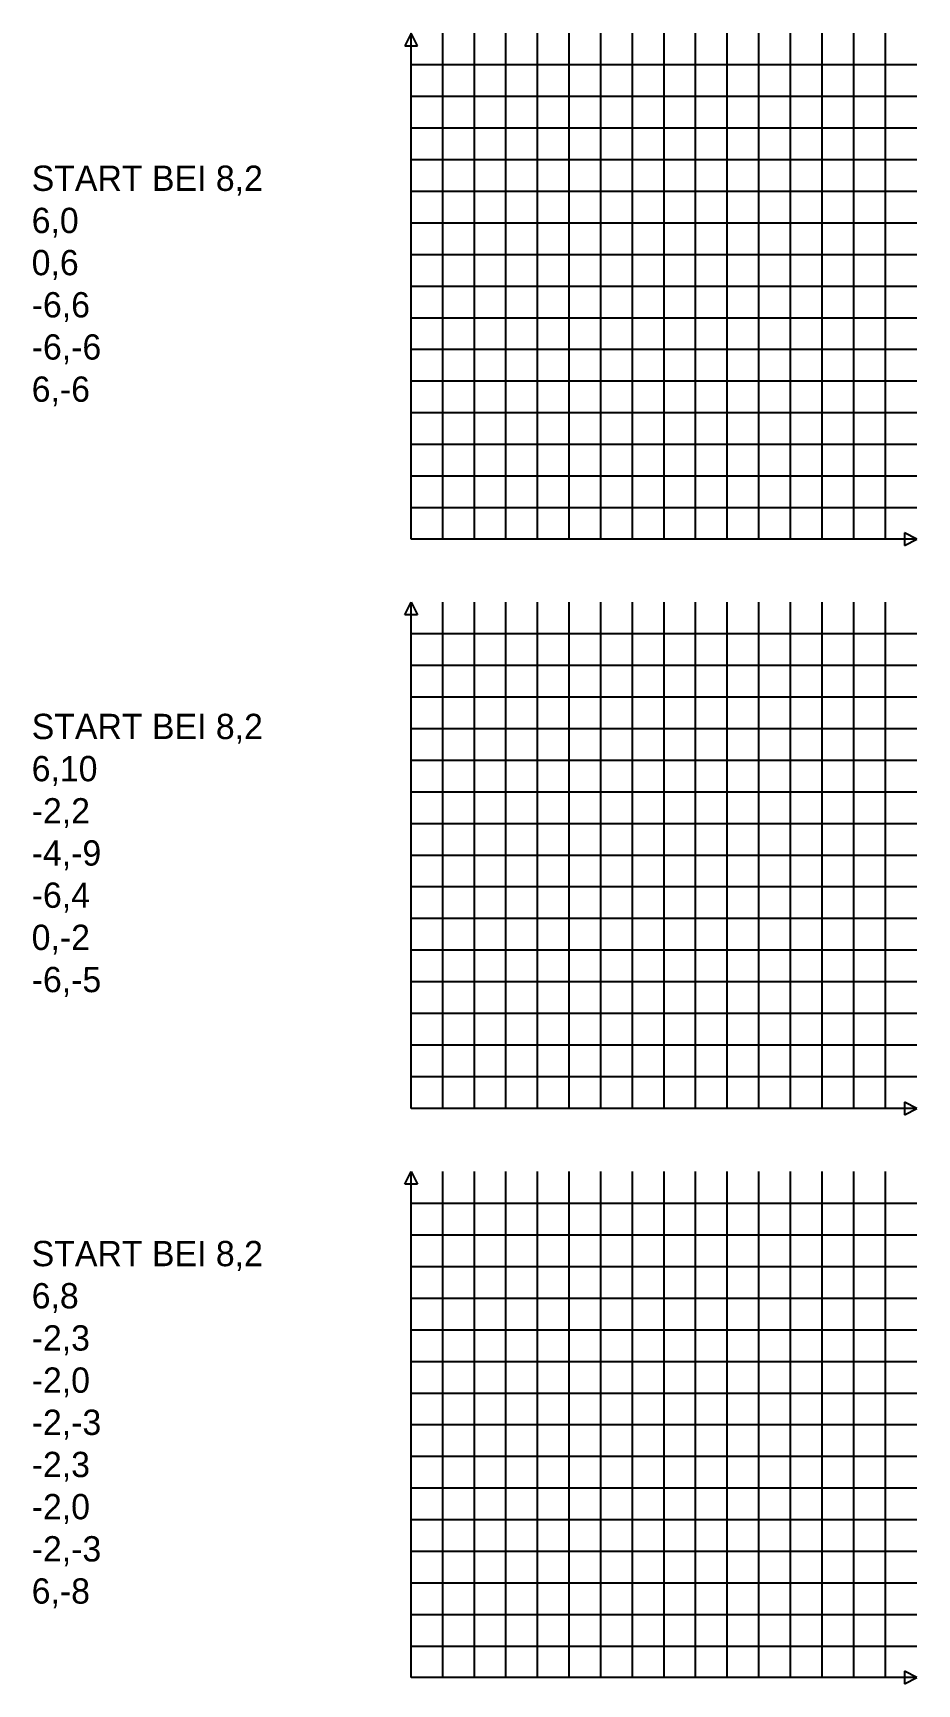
# Model space of a CAD drawing. Header units: millimetres. Extents: x 0 to 140, y 19 to 280.
import ezdxf

# ---------------------------------------------------------------- set-up
doc = ezdxf.new("R2010")
doc.units = ezdxf.units.MM
doc.layers.get('0').update_dxf_attribs({"lineweight": 25, "true_color": 0xffffff})
doc.layers.add('layer 1', color=9, linetype='Continuous', lineweight=25, true_color=0xc0c0c0)
doc.styles.add('textstyle0', font='')
doc.styles.add('textstyle1', font='')
doc.styles.add('textstyle2', font='')
doc.styles.get('textstyle0').set_extended_font_data('Andale Mono')
doc.styles.get('textstyle1').set_extended_font_data('Andale Mono')
doc.styles.get('textstyle2').set_extended_font_data('Andale Mono')

msp = doc.modelspace()

# ---------------------------------------------------------------- linework, layer by layer
for p, q in [((60, 280), (59, 278)), ((60, 200), (60, 280)), ((61, 278), (60, 280)), ((59, 278), (61, 278)), ((140, 200), (138, 201)), ((138, 201), (138, 199)), ((140, 200), (60, 200)), ((138, 199), (140, 200)), ((59, 188), (60, 190)), ((61, 188), (59, 188)), ((60, 110), (60, 190)), ((60, 190), (61, 188)), ((140, 110), (60, 110)), ((140, 110), (138, 111)), ((138, 111), (138, 109)), ((138, 109), (140, 110)), ((59, 98), (60, 100)), ((60, 20), (60, 100)), ((60, 100), (61, 98)), ((61, 98), (59, 98)), ((140, 20), (138, 21)), ((138, 21), (138, 19)), ((140, 20), (60, 20)), ((138, 19), (140, 20))]:
    msp.add_line(p, q)
at = {"layer": 'layer 1'}
for p, q in [((65, 200), (65, 280)), ((70, 200), (70, 280)), ((75, 200), (75, 280)), ((80, 200), (80, 280)), ((85, 200), (85, 280)), ((90, 200), (90, 280)), ((95, 200), (95, 280)), ((100, 200), (100, 280)), ((105, 200), (105, 280)), ((110, 200), (110, 280)), ((115, 200), (115, 280)), ((120, 200), (120, 280)), ((125, 200), (125, 280)), ((130, 200), (130, 280)), ((135, 200), (135, 280)), ((60, 275), (140, 275)), ((60, 270), (140, 270)), ((60, 265), (140, 265)), ((60, 260), (140, 260)), ((60, 255), (140, 255)), ((60, 250), (140, 250)), ((60, 245), (140, 245)), ((60, 240), (140, 240)), ((60, 235), (140, 235)), ((60, 230), (140, 230)), ((60, 225), (140, 225)), ((60, 220), (140, 220)), ((60, 215), (140, 215)), ((60, 210), (140, 210)), ((60, 205), (140, 205)), ((65, 110), (65, 190)), ((70, 110), (70, 190)), ((75, 110), (75, 190)), ((80, 110), (80, 190)), ((85, 110), (85, 190)), ((90, 110), (90, 190)), ((95, 110), (95, 190)), ((100, 110), (100, 190)), ((105, 110), (105, 190)), ((110, 110), (110, 190)), ((115, 110), (115, 190)), ((120, 110), (120, 190)), ((125, 110), (125, 190)), ((130, 110), (130, 190)), ((135, 110), (135, 190)), ((140, 185), (60, 185)), ((140, 180), (60, 180)), ((140, 175), (60, 175)), ((140, 170), (60, 170)), ((140, 165), (60, 165)), ((140, 160), (60, 160)), ((140, 155), (60, 155)), ((140, 150), (60, 150)), ((140, 145), (60, 145)), ((140, 140), (60, 140)), ((140, 135), (60, 135)), ((140, 130), (60, 130)), ((140, 125), (60, 125)), ((140, 120), (60, 120)), ((140, 115), (60, 115)), ((65, 20), (65, 100)), ((70, 20), (70, 100)), ((75, 20), (75, 100)), ((80, 20), (80, 100)), ((85, 20), (85, 100)), ((90, 20), (90, 100)), ((95, 20), (95, 100)), ((100, 20), (100, 100)), ((105, 20), (105, 100)), ((110, 20), (110, 100)), ((115, 20), (115, 100)), ((120, 20), (120, 100)), ((125, 20), (125, 100)), ((130, 20), (130, 100)), ((135, 20), (135, 100)), ((60, 95), (140, 95)), ((60, 90), (140, 90)), ((60, 85), (140, 85)), ((60, 80), (140, 80)), ((60, 75), (140, 75)), ((60, 70), (140, 70)), ((60, 65), (140, 65)), ((60, 60), (140, 60)), ((60, 55), (140, 55)), ((60, 50), (140, 50)), ((60, 45), (140, 45)), ((60, 40), (140, 40)), ((60, 35), (140, 35)), ((60, 30), (140, 30)), ((60, 25), (140, 25))]:
    msp.add_line(p, q, dxfattribs=at)

# ---------------------------------------------------------------- texts
at = {"char_height": 4, "attachment_point": 4}
for s, insert, style in [('START BEI 8,2\\P6,0\\P0,6\\P-6,6\\P-6,-6\\P6,-6', (0, 240), 'textstyle2'), ('START BEI 8,2\\P6,10\\P-2,2\\P-4,-9\\P-6,4\\P0,-2\\P-6,-5', (0, 150), 'textstyle0'), ('START BEI 8,2\\P6,8\\P-2,3\\P-2,0\\P-2,-3\\P-2,3\\P-2,0\\P-2,-3\\P6,-8', (0, 60), 'textstyle1')]:
    msp.add_mtext(s, dxfattribs=dict(at, insert=insert, style=style))

doc.saveas('drawing.dxf')
